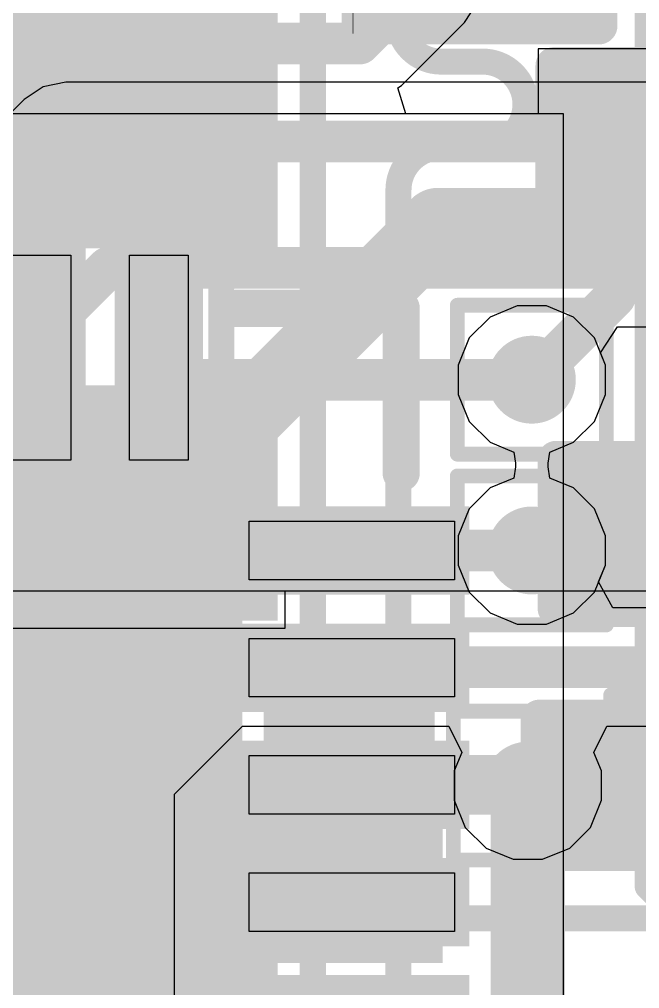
# Model space of a CAD drawing. Header units: inches. Extents: x -6 to 284, y -12 to 154.
# Drawn here: x 24.913 to 27.028, y -2.757 to 0.551 of the extents above; entities that cross this region are included whole.
import ezdxf

# ---------------------------------------------------------------- set-up
doc = ezdxf.new("R2010")
doc.units = ezdxf.units.IN
for name, color, linetype in [('Bottom Layer', 5, 'Continuous'), ('Bottom Overlay', 54, 'Continuous'), ('Bottom Paste', 16, 'Continuous'), ('Bottom Solder', 6, 'Continuous'), ('Drill Drawing', 1, 'Continuous'), ('GND-1', 16, 'Continuous'), ('GND-2', 90, 'Continuous'), ('GND-3', 216, 'Continuous'), ('GND-4', 54, 'Continuous'), ('PWR-1', 156, 'Continuous'), ('PWR-2', 130, 'Continuous'), ('Signal L1', 76, 'Continuous'), ('Signal L2', 6, 'Continuous'), ('Top Layer', 1, 'Continuous'), ('Top Overlay', 2, 'Continuous'), ('Top Paste', 8, 'Continuous'), ('Top Solder', 216, 'Continuous'), ('Via Holes', 16, 'Continuous')]:
    doc.layers.add(name, color=color, linetype=linetype)

# ---------------------------------------------------------------- blocks, each defined once
blk = doc.blocks.new('QFN_64__7_5_7_5__15')
at = {"layer": 'Top Layer'}
for points in [[(-3.1, 3.1), (3.1, 3.1), (3.1, -3.1), (-3.1, -3.1)], [(-4.0076, -1.7001), (-3.3076, -1.7001), (-3.3076, -1.9001), (-4.0076, -1.9001)], [(-4.0076, -2.0999), (-3.3076, -2.0999), (-3.3076, -2.2999), (-4.0076, -2.2999)], [(-4.0076, -2.4999), (-3.3076, -2.4999), (-3.3076, -2.6999), (-4.0076, -2.6999)], [(-4.0076, -2.9), (-3.3076, -2.9), (-3.3076, -3.1), (-4.0076, -3.1)], [(-3.1, -3.3076), (-2.9, -3.3076), (-2.9, -4.0076), (-3.1, -4.0076)], [(-2.6999, -3.3076), (-2.4999, -3.3076), (-2.4999, -4.0076), (-2.6999, -4.0076)]]:
    blk.add_hatch(color=1, dxfattribs=at).paths.add_polyline_path(points)
at = {"layer": 'Top Solder'}
for points in [[(-3.1508, 3.1508), (3.1508, 3.1508), (3.1508, -3.1508), (-3.1508, -3.1508)], [(-4.0584, -1.2492), (-3.2568, -1.2492), (-3.2568, -1.5508), (-4.0584, -1.5508)], [(-4.0584, -1.6493), (-3.2568, -1.6493), (-3.2568, -1.9509), (-4.0584, -1.9509)], [(-4.0584, -2.0491), (-3.2568, -2.0491), (-3.2568, -2.3507), (-4.0584, -2.3507)], [(-4.0584, -2.4491), (-3.2568, -2.4491), (-3.2568, -2.7507), (-4.0584, -2.7507)], [(-4.0584, -2.8492), (-3.2568, -2.8492), (-3.2568, -3.1508), (-4.0584, -3.1508)], [(-3.1508, -3.2568), (-2.8492, -3.2568), (-2.8492, -4.0584), (-3.1508, -4.0584)], [(-2.7507, -3.2568), (-2.4491, -3.2568), (-2.4491, -4.0584), (-2.7507, -4.0584)]]:
    blk.add_hatch(color=216, dxfattribs=at).paths.add_polyline_path(points)
at = {"layer": 'Top Overlay'}
for points in [[(-3.8262, -3.2644, 0.127, 0.127, 0), (-3.8262, -3.8262, 0.127, 0.127, 0)], [(-3.2644, -3.8262, 0.127, 0.127, 0), (-3.8262, -3.8262, 0.127, 0.127, 0)]]:
    blk.add_lwpolyline(points, format="xyseb", dxfattribs=at)
for points in [[(-3.858, -3.2644, 0.0635, 0.0635, 1), (-3.7945, -3.2644, 0.0635, 0.0635, 1)], [(-3.858, -3.8262, 0.0635, 0.0635, 1), (-3.7945, -3.8262, 0.0635, 0.0635, 1)], [(-3.858, -3.8262, 0.0635, 0.0635, 1), (-3.7945, -3.8262, 0.0635, 0.0635, 1)], [(-3.2961, -3.8262, 0.0635, 0.0635, 1), (-3.2326, -3.8262, 0.0635, 0.0635, 1)]]:
    blk.add_lwpolyline(points, format="xyseb", close=True, dxfattribs=at)
at = {"layer": 'Top Paste'}
for p, q in [((-4.0076, -1.7001), (-4.0076, -1.7001)), ((-4.0076, -1.7001), (-3.3076, -1.7001)), ((-4.0076, -1.9001), (-4.0076, -1.7001)), ((-3.3076, -1.7001), (-3.3076, -1.9001)), ((-3.3076, -1.9001), (-4.0076, -1.9001)), ((-4.0076, -2.0999), (-4.0076, -2.0999)), ((-4.0076, -2.0999), (-3.3076, -2.0999)), ((-4.0076, -2.2999), (-4.0076, -2.0999)), ((-3.3076, -2.0999), (-3.3076, -2.2999)), ((-3.3076, -2.2999), (-4.0076, -2.2999)), ((-4.0076, -2.4999), (-4.0076, -2.4999)), ((-4.0076, -2.4999), (-3.3076, -2.4999)), ((-4.0076, -2.6999), (-4.0076, -2.4999)), ((-3.3076, -2.4999), (-3.3076, -2.6999)), ((-3.3076, -2.6999), (-4.0076, -2.6999)), ((-4.0076, -2.9), (-4.0076, -2.9)), ((-4.0076, -2.9), (-3.3076, -2.9)), ((-4.0076, -3.1), (-4.0076, -2.9)), ((-3.3076, -2.9), (-3.3076, -3.1)), ((-3.3076, -3.1), (-4.0076, -3.1)), ((-3.1, -3.3076), (-3.1, -3.3076)), ((-3.1, -3.3076), (-2.9, -3.3076)), ((-3.1, -4.0076), (-3.1, -3.3076)), ((-2.9, -3.3076), (-2.9, -4.0076)), ((-2.6999, -3.3076), (-2.6999, -3.3076)), ((-2.6999, -3.3076), (-2.4999, -3.3076)), ((-2.6999, -4.0076), (-2.6999, -3.3076)), ((-2.9, -4.0076), (-3.1, -4.0076)), ((-2.4999, -4.0076), (-2.6999, -4.0076))]:
    blk.add_line(p, q, dxfattribs=at)
blk = doc.blocks.new('R___0201_39')
at = {"layer": 'Top Layer'}
for points in [[(-0.41, 0.185), (-0.14, 0.185), (-0.14, -0.185), (-0.41, -0.185)], [(0.14, 0.185), (0.41, 0.185), (0.41, -0.185), (0.14, -0.185)]]:
    blk.add_hatch(color=1, dxfattribs=at).paths.add_polyline_path(points)
at = {"layer": 'Top Paste'}
for points in [[(-0.41, 0.185), (-0.14, 0.185), (-0.14, -0.185), (-0.41, -0.185)], [(0.14, 0.185), (0.41, 0.185), (0.41, -0.185), (0.14, -0.185)]]:
    blk.add_hatch(color=8, dxfattribs=at).paths.add_polyline_path(points)
at = {"layer": 'Top Solder'}
for points in [[(-0.465, 0.24), (-0.085, 0.24), (-0.085, -0.24), (-0.465, -0.24)], [(0.085, 0.24), (0.465, 0.24), (0.465, -0.24), (0.085, -0.24)]]:
    blk.add_hatch(color=216, dxfattribs=at).paths.add_polyline_path(points)
at = {"layer": 'Top Overlay'}
for points in [[(-0.4826, 0.254, 0.127, 0.127, 0), (0.4826, 0.254, 0.127, 0.127, 0)], [(-0.4826, -0.254, 0.127, 0.127, 0), (-0.4826, 0.254, 0.127, 0.127, 0)], [(0.4826, -0.254, 0.127, 0.127, 0), (0.4826, 0.254, 0.127, 0.127, 0)], [(-0.4826, -0.254, 0.127, 0.127, 0), (0.4826, -0.254, 0.127, 0.127, 0)]]:
    blk.add_lwpolyline(points, format="xyseb", dxfattribs=at)
for points in [[(-0.5143, 0.254, 0.0635, 0.0635, 1), (-0.4508, 0.254, 0.0635, 0.0635, 1)], [(-0.5143, 0.254, 0.0635, 0.0635, 1), (-0.4508, 0.254, 0.0635, 0.0635, 1)], [(0.4508, 0.254, 0.0635, 0.0635, 1), (0.5143, 0.254, 0.0635, 0.0635, 1)], [(0.4508, 0.254, 0.0635, 0.0635, 1), (0.5143, 0.254, 0.0635, 0.0635, 1)], [(-0.5143, -0.254, 0.0635, 0.0635, 1), (-0.4508, -0.254, 0.0635, 0.0635, 1)], [(-0.5143, -0.254, 0.0635, 0.0635, 1), (-0.4508, -0.254, 0.0635, 0.0635, 1)], [(0.4508, -0.254, 0.0635, 0.0635, 1), (0.5143, -0.254, 0.0635, 0.0635, 1)], [(0.4508, -0.254, 0.0635, 0.0635, 1), (0.5143, -0.254, 0.0635, 0.0635, 1)]]:
    blk.add_lwpolyline(points, format="xyseb", close=True, dxfattribs=at)
blk = doc.blocks.new('R___0201_40')
at = {"layer": 'Top Layer'}
for points in [[(-0.41, 0.185), (-0.14, 0.185), (-0.14, -0.185), (-0.41, -0.185)], [(0.14, 0.185), (0.41, 0.185), (0.41, -0.185), (0.14, -0.185)]]:
    blk.add_hatch(color=1, dxfattribs=at).paths.add_polyline_path(points)
at = {"layer": 'Top Paste'}
for points in [[(-0.41, 0.185), (-0.14, 0.185), (-0.14, -0.185), (-0.41, -0.185)], [(0.14, 0.185), (0.41, 0.185), (0.41, -0.185), (0.14, -0.185)]]:
    blk.add_hatch(color=8, dxfattribs=at).paths.add_polyline_path(points)
at = {"layer": 'Top Solder'}
for points in [[(-0.465, 0.24), (-0.085, 0.24), (-0.085, -0.24), (-0.465, -0.24)], [(0.085, 0.24), (0.465, 0.24), (0.465, -0.24), (0.085, -0.24)]]:
    blk.add_hatch(color=216, dxfattribs=at).paths.add_polyline_path(points)
at = {"layer": 'Top Overlay'}
for points in [[(-0.4826, 0.254, 0.127, 0.127, 0), (0.4826, 0.254, 0.127, 0.127, 0)], [(-0.4826, -0.254, 0.127, 0.127, 0), (-0.4826, 0.254, 0.127, 0.127, 0)], [(0.4826, -0.254, 0.127, 0.127, 0), (0.4826, 0.254, 0.127, 0.127, 0)], [(-0.4826, -0.254, 0.127, 0.127, 0), (0.4826, -0.254, 0.127, 0.127, 0)]]:
    blk.add_lwpolyline(points, format="xyseb", dxfattribs=at)
for points in [[(-0.5143, 0.254, 0.0635, 0.0635, 1), (-0.4508, 0.254, 0.0635, 0.0635, 1)], [(-0.5143, 0.254, 0.0635, 0.0635, 1), (-0.4508, 0.254, 0.0635, 0.0635, 1)], [(0.4508, 0.254, 0.0635, 0.0635, 1), (0.5143, 0.254, 0.0635, 0.0635, 1)], [(0.4508, 0.254, 0.0635, 0.0635, 1), (0.5143, 0.254, 0.0635, 0.0635, 1)], [(-0.5143, -0.254, 0.0635, 0.0635, 1), (-0.4508, -0.254, 0.0635, 0.0635, 1)], [(-0.5143, -0.254, 0.0635, 0.0635, 1), (-0.4508, -0.254, 0.0635, 0.0635, 1)], [(0.4508, -0.254, 0.0635, 0.0635, 1), (0.5143, -0.254, 0.0635, 0.0635, 1)], [(0.4508, -0.254, 0.0635, 0.0635, 1), (0.5143, -0.254, 0.0635, 0.0635, 1)]]:
    blk.add_lwpolyline(points, format="xyseb", close=True, dxfattribs=at)
blk = doc.blocks.new('CAP_0201_55')
at = {"layer": 'Top Layer'}
for points in [[(-0.45, 0.15), (-0.15, 0.15), (-0.15, -0.15), (-0.45, -0.15)], [(0.15, 0.15), (0.45, 0.15), (0.45, -0.15), (0.15, -0.15)]]:
    blk.add_hatch(color=1, dxfattribs=at).paths.add_polyline_path(points)
at = {"layer": 'Top Paste'}
for points in [[(-0.45, 0.15), (-0.15, 0.15), (-0.15, -0.15), (-0.45, -0.15)], [(0.15, 0.15), (0.45, 0.15), (0.45, -0.15), (0.15, -0.15)]]:
    blk.add_hatch(color=8, dxfattribs=at).paths.add_polyline_path(points)
at = {"layer": 'Top Solder'}
for points in [[(-0.505, 0.205), (-0.095, 0.205), (-0.095, -0.205), (-0.505, -0.205)], [(0.095, 0.205), (0.505, 0.205), (0.505, -0.205), (0.095, -0.205)]]:
    blk.add_hatch(color=216, dxfattribs=at).paths.add_polyline_path(points)
at = {"layer": 'Top Overlay'}
for points in [[(-0.5334, 0.2286, 0.127, 0.127, 0), (-0.5334, -0.2286, 0.127, 0.127, 0)], [(-0.2032, 0.2286, 0.127, 0.127, 0), (-0.5334, 0.2286, 0.127, 0.127, 0)], [(0.5334, 0.2286, 0.127, 0.127, 0), (0.2032, 0.2286, 0.127, 0.127, 0)], [(0.5334, 0.2286, 0.127, 0.127, 0), (0.5334, -0.2286, 0.127, 0.127, 0)], [(-0.2032, -0.2286, 0.127, 0.127, 0), (-0.5334, -0.2286, 0.127, 0.127, 0)], [(0.5334, -0.2286, 0.127, 0.127, 0), (0.2032, -0.2286, 0.127, 0.127, 0)]]:
    blk.add_lwpolyline(points, format="xyseb", dxfattribs=at)
for points in [[(-0.5651, 0.2286, 0.0635, 0.0635, 1), (-0.5016, 0.2286, 0.0635, 0.0635, 1)], [(-0.5651, 0.2286, 0.0635, 0.0635, 1), (-0.5016, 0.2286, 0.0635, 0.0635, 1)], [(-0.2349, 0.2286, 0.0635, 0.0635, 1), (-0.1714, 0.2286, 0.0635, 0.0635, 1)], [(0.1714, 0.2286, 0.0635, 0.0635, 1), (0.2349, 0.2286, 0.0635, 0.0635, 1)], [(0.5016, 0.2286, 0.0635, 0.0635, 1), (0.5651, 0.2286, 0.0635, 0.0635, 1)], [(0.5016, 0.2286, 0.0635, 0.0635, 1), (0.5651, 0.2286, 0.0635, 0.0635, 1)], [(-0.5651, -0.2286, 0.0635, 0.0635, 1), (-0.5016, -0.2286, 0.0635, 0.0635, 1)], [(-0.5651, -0.2286, 0.0635, 0.0635, 1), (-0.5016, -0.2286, 0.0635, 0.0635, 1)], [(-0.235, -0.2286, 0.0635, 0.0635, 1), (-0.1715, -0.2286, 0.0635, 0.0635, 1)], [(0.1714, -0.2286, 0.0635, 0.0635, 1), (0.2349, -0.2286, 0.0635, 0.0635, 1)], [(0.5016, -0.2286, 0.0635, 0.0635, 1), (0.5651, -0.2286, 0.0635, 0.0635, 1)], [(0.5016, -0.2286, 0.0635, 0.0635, 1), (0.5651, -0.2286, 0.0635, 0.0635, 1)]]:
    blk.add_lwpolyline(points, format="xyseb", close=True, dxfattribs=at)
blk = doc.blocks.new('ESOP_8_B_129')
at = {"layer": 'Bottom Layer'}
for points in [[(2.3085, 2.205), (3.5085, 2.205), (3.5085, 1.605), (2.3085, 1.605)], [(2.3085, 0.935), (3.5085, 0.935), (3.5085, 0.335), (2.3085, 0.335)], [(2.3085, -0.335), (3.5085, -0.335), (3.5085, -0.935), (2.3085, -0.935)]]:
    blk.add_hatch(color=5, dxfattribs=at).paths.add_polyline_path(points)
at = {"layer": 'Bottom Paste'}
for points in [[(2.3085, 2.205), (3.5085, 2.205), (3.5085, 1.605), (2.3085, 1.605)], [(2.3085, 0.935), (3.5085, 0.935), (3.5085, 0.335), (2.3085, 0.335)], [(2.3085, -0.335), (3.5085, -0.335), (3.5085, -0.935), (2.3085, -0.935)]]:
    blk.add_hatch(color=16, dxfattribs=at).paths.add_polyline_path(points)
at = {"layer": 'Bottom Solder'}
for points in [[(2.2069, 2.3066), (3.6101, 2.3066), (3.6101, 1.5034), (2.2069, 1.5034)], [(2.2069, 1.0366), (3.6101, 1.0366), (3.6101, 0.2334), (2.2069, 0.2334)], [(2.2069, -0.2334), (3.6101, -0.2334), (3.6101, -1.0366), (2.2069, -1.0366)]]:
    blk.add_hatch(color=6, dxfattribs=at).paths.add_polyline_path(points)
blk = doc.blocks.new('R___0402_B_210')
at = {"layer": 'Bottom Layer'}
for points in [[(-0.2413, 0.3175), (-0.2413, -0.3175), (-0.6985, -0.3175), (-0.6985, 0.3175)], [(0.6985, 0.3175), (0.6985, -0.3175), (0.2413, -0.3175), (0.2413, 0.3175)]]:
    blk.add_hatch(color=5, dxfattribs=at).paths.add_polyline_path(points)
at = {"layer": 'Bottom Paste'}
for points in [[(-0.2413, 0.3175), (-0.2413, -0.3175), (-0.6985, -0.3175), (-0.6985, 0.3175)], [(0.6985, 0.3175), (0.6985, -0.3175), (0.2413, -0.3175), (0.2413, 0.3175)]]:
    blk.add_hatch(color=16, dxfattribs=at).paths.add_polyline_path(points)
at = {"layer": 'Bottom Solder'}
for points in [[(-0.1863, 0.3725), (-0.1863, -0.3725), (-0.7535, -0.3725), (-0.7535, 0.3725)], [(0.7535, 0.3725), (0.7535, -0.3725), (0.1863, -0.3725), (0.1863, 0.3725)]]:
    blk.add_hatch(color=6, dxfattribs=at).paths.add_polyline_path(points)
at = {"layer": 'Bottom Overlay'}
for points in [[(-0.7874, 0.4064, 0.127, 0.127, 0), (-0.7874, -0.4064, 0.127, 0.127, 0)], [(-0.7874, 0.4064, 0.127, 0.127, 0), (0.7874, 0.4064, 0.127, 0.127, 0)], [(0.7874, 0.4064, 0.127, 0.127, 0), (0.7874, -0.4064, 0.127, 0.127, 0)], [(-0.8128, 0.4318, 0.00323, 0.00323, 0), (0.8128, 0.4318, 0.00323, 0.00323, 0)], [(-0.7874, -0.4064, 0.127, 0.127, 0), (0.7874, -0.4064, 0.127, 0.127, 0)]]:
    blk.add_lwpolyline(points, format="xyseb", dxfattribs=at)
for points in [[(-0.8191, 0.4064, 0.0635, 0.0635, 1), (-0.7556, 0.4064, 0.0635, 0.0635, 1)], [(-0.8191, 0.4064, 0.0635, 0.0635, 1), (-0.7556, 0.4064, 0.0635, 0.0635, 1)], [(0.7556, 0.4064, 0.0635, 0.0635, 1), (0.8191, 0.4064, 0.0635, 0.0635, 1)], [(0.7556, 0.4064, 0.0635, 0.0635, 1), (0.8191, 0.4064, 0.0635, 0.0635, 1)], [(-0.8136, 0.4318, 0.00161, 0.00161, 1), (-0.812, 0.4318, 0.00161, 0.00161, 1)], [(0.812, 0.4318, 0.00161, 0.00161, 1), (0.8136, 0.4318, 0.00161, 0.00161, 1)], [(-0.8191, -0.4064, 0.0635, 0.0635, 1), (-0.7556, -0.4064, 0.0635, 0.0635, 1)], [(-0.8191, -0.4064, 0.0635, 0.0635, 1), (-0.7556, -0.4064, 0.0635, 0.0635, 1)], [(0.7556, -0.4064, 0.0635, 0.0635, 1), (0.8191, -0.4064, 0.0635, 0.0635, 1)], [(0.7556, -0.4064, 0.0635, 0.0635, 1), (0.8191, -0.4064, 0.0635, 0.0635, 1)]]:
    blk.add_lwpolyline(points, format="xyseb", close=True, dxfattribs=at)

msp = doc.modelspace()

# ---------------------------------------------------------------- hatches: boundary and pattern name
at = {"layer": 'Bottom Layer'}
h = msp.add_hatch(color=5, dxfattribs=at)
edge = h.paths.add_edge_path()
edge.add_arc((26.6601, -0.6787), 0.15, 0, 360)
h = msp.add_hatch(color=5, dxfattribs=at)
edge = h.paths.add_edge_path()
edge.add_arc((26.6601, -1.2615), 0.15, 0, 360)
msp.add_hatch(color=5, dxfattribs=at).paths.add_polyline_path([(22.0529, -2.6692), (26.3566, -2.6692), (26.3566, -2.0692), (22.0529, -2.0692)])
at = {"layer": 'Bottom Solder'}
h = msp.add_hatch(color=6, dxfattribs=at)
edge = h.paths.add_edge_path()
edge.add_arc((27.1833, -2.0087), 0.2516, 0, 360)
at = {"layer": 'GND-1'}
h = msp.add_hatch(color=16, dxfattribs=at)
edge = h.paths.add_edge_path()
edge.add_arc((26.6601, -0.6787), 0.15, 0, 360)
h = msp.add_hatch(color=16, dxfattribs=at)
edge = h.paths.add_edge_path()
edge.add_arc((26.6601, -1.2615), 0.15, 0, 360)
h = msp.add_hatch(color=16, dxfattribs=at)
edge = h.paths.add_edge_path()
edge.add_arc((26.6466, -2.064), 0.15, 0, 360)
at = {"layer": 'GND-2'}
h = msp.add_hatch(color=90, dxfattribs=at)
edge = h.paths.add_edge_path()
edge.add_arc((26.6601, -0.6787), 0.15, 0, 360)
h = msp.add_hatch(color=90, dxfattribs=at)
edge = h.paths.add_edge_path()
edge.add_arc((26.6601, -1.2615), 0.15, 0, 360)
at = {"layer": 'GND-3'}
h = msp.add_hatch(color=216, dxfattribs=at)
edge = h.paths.add_edge_path()
edge.add_arc((26.6601, -0.6787), 0.15, 0, 360)
h = msp.add_hatch(color=216, dxfattribs=at)
edge = h.paths.add_edge_path()
edge.add_arc((26.6601, -1.2615), 0.15, 0, 360)
at = {"layer": 'GND-4'}
h = msp.add_hatch(color=54, dxfattribs=at)
edge = h.paths.add_edge_path()
edge.add_arc((26.6601, -0.6787), 0.15, 0, 360)
h = msp.add_hatch(color=54, dxfattribs=at)
edge = h.paths.add_edge_path()
edge.add_arc((26.6601, -1.2615), 0.15, 0, 360)
at = {"layer": 'PWR-1'}
h = msp.add_hatch(color=156, dxfattribs=at)
edge = h.paths.add_edge_path()
edge.add_arc((26.6601, -0.6787), 0.15, 0, 360)
h = msp.add_hatch(color=156, dxfattribs=at)
edge = h.paths.add_edge_path()
edge.add_arc((26.6601, -1.2615), 0.15, 0, 360)
at = {"layer": 'PWR-2'}
h = msp.add_hatch(color=130, dxfattribs=at)
edge = h.paths.add_edge_path()
edge.add_arc((26.6601, -0.6787), 0.15, 0, 360)
h = msp.add_hatch(color=130, dxfattribs=at)
edge = h.paths.add_edge_path()
edge.add_arc((26.6601, -1.2615), 0.15, 0, 360)
at = {"layer": 'Signal L1'}
h = msp.add_hatch(color=76, dxfattribs=at)
edge = h.paths.add_edge_path()
edge.add_arc((26.6601, -0.6787), 0.15, 0, 360)
h = msp.add_hatch(color=76, dxfattribs=at)
edge = h.paths.add_edge_path()
edge.add_arc((26.6601, -1.2615), 0.15, 0, 360)
h = msp.add_hatch(color=76, dxfattribs=at)
edge = h.paths.add_edge_path()
edge.add_arc((26.6466, -2.064), 0.15, 0, 360)
at = {"layer": 'Signal L2'}
h = msp.add_hatch(color=6, dxfattribs=at)
edge = h.paths.add_edge_path()
edge.add_arc((26.6601, -0.6787), 0.15, 0, 360)
h = msp.add_hatch(color=6, dxfattribs=at)
edge = h.paths.add_edge_path()
edge.add_arc((26.6601, -1.2615), 0.15, 0, 360)
at = {"layer": 'Top Layer'}
h = msp.add_hatch(color=1, dxfattribs=at)
edge = h.paths.add_edge_path()
edge.add_arc((26.6601, -0.6787), 0.15, 0, 360)
h = msp.add_hatch(color=1, dxfattribs=at)
edge = h.paths.add_edge_path()
edge.add_arc((26.6601, -1.2615), 0.15, 0, 360)
for points in [[(25.7461, -2.0559), (26.3285, -2.0559), (26.3285, -1.6615), (25.7461, -1.6615)], [(27.0686, -1.9129), (26.6466, -1.9129), (26.6466, -2.2129), (27.0686, -2.2129)]]:
    msp.add_hatch(color=1, dxfattribs=at).paths.add_polyline_path(points)
h = msp.add_hatch(color=1, dxfattribs=at)
edge = h.paths.add_edge_path()
edge.add_arc((26.6466, -2.064), 0.15, 0, 360)
at = {"layer": 'Via Holes'}
h = msp.add_hatch(color=7, dxfattribs=at)
edge = h.paths.add_edge_path()
edge.add_arc((26.6601, -0.6787), 0.075, 0, 360)
h = msp.add_hatch(color=7, dxfattribs=at)
edge = h.paths.add_edge_path()
edge.add_arc((26.6601, -1.2615), 0.075, 0, 360)
h = msp.add_hatch(color=7, dxfattribs=at)
edge = h.paths.add_edge_path()
edge.add_arc((26.6466, -2.064), 0.075, 0, 360)

# ---------------------------------------------------------------- linework, layer by layer
at = {"layer": 'Bottom Layer'}
for p, q in [((24.3647, -1.3992), (29.1281, -1.3992)), ((25.8187, -1.5262), (25.8187, -1.3992)), ((25.8187, -1.3992), (26.4448, -1.3992)), ((26.4448, -1.3992), (26.4468, -1.404)), ((26.4468, -1.404), (26.5176, -1.4748)), ((26.8026, -1.4748), (26.8734, -1.404)), ((26.8734, -1.404), (26.8754, -1.3992)), ((26.8754, -1.3992), (28.5517, -1.3992)), ((26.5176, -1.4748), (26.6101, -1.5131)), ((26.7101, -1.5131), (26.8026, -1.4748)), ((26.6101, -1.5131), (26.7101, -1.5131)), ((24.3647, -1.5262), (25.8187, -1.5262))]:
    msp.add_line(p, q, dxfattribs=at)
for points in [[(25.117, 0.6442, 0.254, 0.254, -0.328108), (25.3916, 0.8462, 0.254, 0.254, 0)], [(25.1144, 0.5961, 0.254, 0.254, 0), (25.117, 0.6442, 0.254, 0.254, 0)], [(25.1009, 0.3438, 0.254, 0.254, 0), (25.1144, 0.5961, 0.254, 0.254, 0)], [(25.1144, 0.5961, 0.254, 0.254, -0.00001), (25.1144, 0.5961, 0.254, 0.254, 0)], [(25.0917, 0.1708, 0.254, 0.254, 0), (25.1009, 0.3438, 0.254, 0.254, 0)], [(25.3917, -1.0992, 0.254, 0.254, 0), (26.3398, -0.1511, 0.254, 0.254, 0)], [(26.3398, -0.1511, 0.254, 0.254, 0), (27.6372, -0.1511, 0.254, 0.254, 0)], [(25.0917, -1.0992, 0.254, 0.254, 0), (25.3917, -1.0992, 0.254, 0.254, 0)]]:
    msp.add_lwpolyline(points, format="xyseb", dxfattribs=at)
for points in [[(25.0535, 0.6442, 0.127, 0.127, 1), (25.1805, 0.6442, 0.127, 0.127, 1)], [(25.0535, 0.6442, 0.127, 0.127, 1), (25.1805, 0.6442, 0.127, 0.127, 1)], [(25.0509, 0.5961, 0.127, 0.127, 1), (25.1779, 0.5961, 0.127, 0.127, 1)], [(25.0509, 0.5961, 0.127, 0.127, 1), (25.1779, 0.5961, 0.127, 0.127, 1)], [(25.0509, 0.5961, 0.127, 0.127, 1), (25.1779, 0.5961, 0.127, 0.127, 1)], [(25.0509, 0.5961, 0.127, 0.127, 1), (25.1779, 0.5961, 0.127, 0.127, 1)], [(25.0374, 0.3438, 0.127, 0.127, 1), (25.1644, 0.3438, 0.127, 0.127, 1)], [(25.0374, 0.3438, 0.127, 0.127, 1), (25.1644, 0.3438, 0.127, 0.127, 1)], [(25.0282, 0.1708, 0.127, 0.127, 1), (25.1552, 0.1708, 0.127, 0.127, 1)], [(26.2763, -0.1511, 0.127, 0.127, 1), (26.4033, -0.1511, 0.127, 0.127, 1)], [(26.2763, -0.1511, 0.127, 0.127, 1), (26.4033, -0.1511, 0.127, 0.127, 1)], [(25.0282, -1.0992, 0.127, 0.127, 1), (25.1552, -1.0992, 0.127, 0.127, 1)], [(25.3282, -1.0992, 0.127, 0.127, 1), (25.4552, -1.0992, 0.127, 0.127, 1)], [(25.3282, -1.0992, 0.127, 0.127, 1), (25.4552, -1.0992, 0.127, 0.127, 1)]]:
    msp.add_lwpolyline(points, format="xyseb", close=True, dxfattribs=at)
at = {"layer": 'Drill Drawing'}
for points in [[(26.4061, -0.4247, 0.0508, 0.0508, 0), (26.9141, -0.4247, 0.0508, 0.0508, 0)], [(26.4061, -0.9327, 0.0508, 0.0508, 0), (26.4061, -0.4247, 0.0508, 0.0508, 0)], [(26.9141, -0.9327, 0.0508, 0.0508, 0), (26.9141, -0.4247, 0.0508, 0.0508, 0)], [(26.4061, -0.9327, 0.0508, 0.0508, 0), (26.9141, -0.9327, 0.0508, 0.0508, 0)], [(26.4061, -1.0075, 0.0508, 0.0508, 0), (26.9141, -1.0075, 0.0508, 0.0508, 0)], [(26.4061, -1.5155, 0.0508, 0.0508, 0), (26.4061, -1.0075, 0.0508, 0.0508, 0)], [(26.9141, -1.5155, 0.0508, 0.0508, 0), (26.9141, -1.0075, 0.0508, 0.0508, 0)], [(26.4061, -1.5155, 0.0508, 0.0508, 0), (26.9141, -1.5155, 0.0508, 0.0508, 0)], [(26.9293, -1.7547, 0.0508, 0.0508, 0), (27.4373, -1.7547, 0.0508, 0.0508, 0)], [(26.9293, -2.2627, 0.0508, 0.0508, 0), (26.9293, -1.7547, 0.0508, 0.0508, 0)], [(26.3926, -1.81, 0.0508, 0.0508, 0), (26.9006, -1.81, 0.0508, 0.0508, 0)], [(26.3926, -2.318, 0.0508, 0.0508, 0), (26.3926, -1.81, 0.0508, 0.0508, 0)], [(26.9006, -2.318, 0.0508, 0.0508, 0), (26.9006, -1.81, 0.0508, 0.0508, 0)], [(26.9293, -2.2627, 0.0508, 0.0508, 0), (27.4373, -2.2627, 0.0508, 0.0508, 0)], [(26.3926, -2.318, 0.0508, 0.0508, 0), (26.9006, -2.318, 0.0508, 0.0508, 0)]]:
    msp.add_lwpolyline(points, format="xyseb", dxfattribs=at)
for points in [[(26.3934, -0.4247, 0.0254, 0.0254, 1), (26.4188, -0.4247, 0.0254, 0.0254, 1)], [(26.3934, -0.4247, 0.0254, 0.0254, 1), (26.4188, -0.4247, 0.0254, 0.0254, 1)], [(26.9014, -0.4247, 0.0254, 0.0254, 1), (26.9268, -0.4247, 0.0254, 0.0254, 1)], [(26.9014, -0.4247, 0.0254, 0.0254, 1), (26.9268, -0.4247, 0.0254, 0.0254, 1)], [(26.3934, -0.9327, 0.0254, 0.0254, 1), (26.4188, -0.9327, 0.0254, 0.0254, 1)], [(26.3934, -0.9327, 0.0254, 0.0254, 1), (26.4188, -0.9327, 0.0254, 0.0254, 1)], [(26.9014, -0.9327, 0.0254, 0.0254, 1), (26.9268, -0.9327, 0.0254, 0.0254, 1)], [(26.9014, -0.9327, 0.0254, 0.0254, 1), (26.9268, -0.9327, 0.0254, 0.0254, 1)], [(26.3934, -1.0075, 0.0254, 0.0254, 1), (26.4188, -1.0075, 0.0254, 0.0254, 1)], [(26.3934, -1.0075, 0.0254, 0.0254, 1), (26.4188, -1.0075, 0.0254, 0.0254, 1)], [(26.9014, -1.0075, 0.0254, 0.0254, 1), (26.9268, -1.0075, 0.0254, 0.0254, 1)], [(26.9014, -1.0075, 0.0254, 0.0254, 1), (26.9268, -1.0075, 0.0254, 0.0254, 1)], [(26.3934, -1.5155, 0.0254, 0.0254, 1), (26.4188, -1.5155, 0.0254, 0.0254, 1)], [(26.3934, -1.5155, 0.0254, 0.0254, 1), (26.4188, -1.5155, 0.0254, 0.0254, 1)], [(26.9014, -1.5155, 0.0254, 0.0254, 1), (26.9268, -1.5155, 0.0254, 0.0254, 1)], [(26.9014, -1.5155, 0.0254, 0.0254, 1), (26.9268, -1.5155, 0.0254, 0.0254, 1)], [(26.9166, -1.7547, 0.0254, 0.0254, 1), (26.942, -1.7547, 0.0254, 0.0254, 1)], [(26.9166, -1.7547, 0.0254, 0.0254, 1), (26.942, -1.7547, 0.0254, 0.0254, 1)], [(26.3799, -1.81, 0.0254, 0.0254, 1), (26.4053, -1.81, 0.0254, 0.0254, 1)], [(26.3799, -1.81, 0.0254, 0.0254, 1), (26.4053, -1.81, 0.0254, 0.0254, 1)], [(26.8879, -1.81, 0.0254, 0.0254, 1), (26.9133, -1.81, 0.0254, 0.0254, 1)], [(26.8879, -1.81, 0.0254, 0.0254, 1), (26.9133, -1.81, 0.0254, 0.0254, 1)], [(26.9166, -2.2627, 0.0254, 0.0254, 1), (26.942, -2.2627, 0.0254, 0.0254, 1)], [(26.9166, -2.2627, 0.0254, 0.0254, 1), (26.942, -2.2627, 0.0254, 0.0254, 1)], [(26.3799, -2.318, 0.0254, 0.0254, 1), (26.4053, -2.318, 0.0254, 0.0254, 1)], [(26.3799, -2.318, 0.0254, 0.0254, 1), (26.4053, -2.318, 0.0254, 0.0254, 1)], [(26.8879, -2.318, 0.0254, 0.0254, 1), (26.9133, -2.318, 0.0254, 0.0254, 1)], [(26.8879, -2.318, 0.0254, 0.0254, 1), (26.9133, -2.318, 0.0254, 0.0254, 1)]]:
    msp.add_lwpolyline(points, format="xyseb", close=True, dxfattribs=at)
at = {"layer": 'GND-1'}
for p, q in [((25.0715, 0.3366), (24.9942, 0.3212)), ((27.9442, 0.3366), (25.0715, 0.3366)), ((25.0715, 0.3366), (25.0715, 0.3366)), ((24.9942, 0.3212), (24.9286, 0.2774)), ((24.9286, 0.2774), (24.2862, -0.365)), ((24.9286, 0.2774), (24.9286, 0.2774)), ((26.8947, -0.5876), (26.9521, -0.4987)), ((26.9521, -0.4987), (27.9442, -0.4987)), ((26.9117, -0.6286), (26.8947, -0.5876)), ((26.9117, -0.7287), (26.9117, -0.6286)), ((26.8734, -0.8212), (26.9117, -0.7287)), ((26.8026, -0.892), (26.8734, -0.8212)), ((26.7214, -0.9256), (26.8026, -0.892)), ((26.7162, -0.9641), (26.7214, -0.9256)), ((26.7162, -0.9761), (26.7162, -0.9641)), ((26.7214, -1.0145), (26.7162, -0.9761)), ((26.8026, -1.0482), (26.7214, -1.0145)), ((26.8734, -1.119), (26.8026, -1.0482)), ((26.9117, -1.2114), (26.8734, -1.119)), ((26.9117, -1.3115), (26.9117, -1.2114)), ((26.888, -1.3688), (26.9117, -1.3115)), ((26.9359, -1.4577), (26.888, -1.3688)), ((27.9442, -1.4577), (26.9359, -1.4577)), ((25.4421, -2.0935), (25.6739, -1.8617)), ((25.6739, -1.8617), (26.3769, -1.8617)), ((26.3769, -1.8617), (26.4213, -1.9506)), ((26.872, -1.9506), (26.9163, -1.8617)), ((26.9163, -1.8617), (27.9442, -1.8617)), ((26.4213, -1.9506), (26.395, -2.0139)), ((26.8982, -2.0139), (26.872, -1.9506)), ((26.395, -2.0139), (26.395, -2.114)), ((26.8982, -2.114), (26.8982, -2.0139)), ((25.4421, -7.9095), (25.4421, -2.0935)), ((26.395, -2.114), (26.4333, -2.2065)), ((26.8599, -2.2065), (26.8982, -2.114)), ((26.4333, -2.2065), (26.5041, -2.2773)), ((26.7892, -2.2773), (26.8599, -2.2065)), ((26.5041, -2.2773), (26.5966, -2.3156)), ((26.6967, -2.3156), (26.7892, -2.2773)), ((26.5966, -2.3156), (26.6967, -2.3156))]:
    msp.add_line(p, q, dxfattribs=at)
for points in [[(24.4291, -0.5078, 0.1422, 0.1422, 0), (25.0715, 0.1346, 0.1422, 0.1422, 0)], [(25.0715, 0.1346, 0.1422, 0.1422, 0), (28.109, 0.1346, 0.1422, 0.1422, 0)], [(24.837, -0.6744, 0.1422, 0.1422, 0), (25.2148, -0.2967, 0.1422, 0.1422, 0)], [(25.2148, -0.2967, 0.1422, 0.1422, 0), (28.098, -0.2967, 0.1422, 0.1422, 0)], [(25.2401, -2.0098, 0.1422, 0.1422, 0), (25.5903, -1.6597, 0.1422, 0.1422, 0)], [(25.5903, -1.6597, 0.1422, 0.1422, 0), (28.098, -1.6597, 0.1422, 0.1422, 0)], [(25.2401, -7.9095, 0.1422, 0.1422, 0), (25.2401, -2.0098, 0.1422, 0.1422, 0)]]:
    msp.add_lwpolyline(points, format="xyseb", dxfattribs=at)
for points in [[(25.0359, 0.1346, 0.0711, 0.0711, 1), (25.107, 0.1346, 0.0711, 0.0711, 1)], [(25.0359, 0.1346, 0.0711, 0.0711, 1), (25.107, 0.1346, 0.0711, 0.0711, 1)], [(25.1792, -0.2967, 0.0711, 0.0711, 1), (25.2503, -0.2967, 0.0711, 0.0711, 1)], [(25.1792, -0.2967, 0.0711, 0.0711, 1), (25.2503, -0.2967, 0.0711, 0.0711, 1)], [(25.5547, -1.6597, 0.0711, 0.0711, 1), (25.6258, -1.6597, 0.0711, 0.0711, 1)], [(25.5547, -1.6597, 0.0711, 0.0711, 1), (25.6258, -1.6597, 0.0711, 0.0711, 1)], [(25.2046, -2.0098, 0.0711, 0.0711, 1), (25.2757, -2.0098, 0.0711, 0.0711, 1)], [(25.2046, -2.0098, 0.0711, 0.0711, 1), (25.2757, -2.0098, 0.0711, 0.0711, 1)]]:
    msp.add_lwpolyline(points, format="xyseb", close=True, dxfattribs=at)
at = {"layer": 'GND-2'}
for p, q in [((26.6101, -0.4271), (26.5176, -0.4654)), ((26.7101, -0.4271), (26.6101, -0.4271)), ((26.8026, -0.4654), (26.7101, -0.4271)), ((26.5176, -0.4654), (26.4468, -0.5362)), ((26.8734, -0.5362), (26.8026, -0.4654)), ((26.4468, -0.5362), (26.4085, -0.6286)), ((26.9117, -0.6286), (26.8734, -0.5362)), ((26.4085, -0.6286), (26.4085, -0.7287)), ((26.9117, -0.7287), (26.9117, -0.6286)), ((26.4085, -0.7287), (26.4468, -0.8212)), ((26.8734, -0.8212), (26.9117, -0.7287)), ((26.4468, -0.8212), (26.5176, -0.892)), ((26.8026, -0.892), (26.8734, -0.8212)), ((26.5176, -0.892), (26.5988, -0.9256)), ((26.7214, -0.9256), (26.8026, -0.892)), ((26.5988, -0.9256), (26.604, -0.9641)), ((26.7162, -0.9641), (26.7214, -0.9256)), ((26.604, -0.9761), (26.5988, -1.0145)), ((26.604, -0.9641), (26.604, -0.9761)), ((26.7162, -0.9761), (26.7162, -0.9641)), ((26.7214, -1.0145), (26.7162, -0.9761)), ((26.5988, -1.0145), (26.5176, -1.0482)), ((26.8026, -1.0482), (26.7214, -1.0145)), ((26.5176, -1.0482), (26.4468, -1.119)), ((26.8734, -1.119), (26.8026, -1.0482)), ((26.4468, -1.119), (26.4085, -1.2114)), ((26.9117, -1.2114), (26.8734, -1.119)), ((26.4085, -1.2114), (26.4085, -1.3115)), ((26.9117, -1.3115), (26.9117, -1.2114)), ((26.4085, -1.3115), (26.4468, -1.404)), ((26.8734, -1.404), (26.9117, -1.3115)), ((26.4468, -1.404), (26.5176, -1.4748)), ((26.8026, -1.4748), (26.8734, -1.404)), ((26.5176, -1.4748), (26.6101, -1.5131)), ((26.7101, -1.5131), (26.8026, -1.4748)), ((26.6101, -1.5131), (26.7101, -1.5131))]:
    msp.add_line(p, q, dxfattribs=at)
at = {"layer": 'GND-3'}
for p, q in [((26.6101, -0.4271), (26.5176, -0.4654)), ((26.7101, -0.4271), (26.6101, -0.4271)), ((26.8026, -0.4654), (26.7101, -0.4271)), ((26.5176, -0.4654), (26.4468, -0.5362)), ((26.8734, -0.5362), (26.8026, -0.4654)), ((26.4468, -0.5362), (26.4085, -0.6286)), ((26.9117, -0.6286), (26.8734, -0.5362)), ((26.4085, -0.6286), (26.4085, -0.7287)), ((26.9117, -0.7287), (26.9117, -0.6286)), ((26.4085, -0.7287), (26.4468, -0.8212)), ((26.8734, -0.8212), (26.9117, -0.7287)), ((26.4468, -0.8212), (26.5176, -0.892)), ((26.8026, -0.892), (26.8734, -0.8212)), ((26.5176, -0.892), (26.5988, -0.9256)), ((26.7214, -0.9256), (26.8026, -0.892)), ((26.5988, -0.9256), (26.604, -0.9641)), ((26.7162, -0.9641), (26.7214, -0.9256)), ((26.604, -0.9761), (26.5988, -1.0145)), ((26.604, -0.9641), (26.604, -0.9761)), ((26.7162, -0.9761), (26.7162, -0.9641)), ((26.7214, -1.0145), (26.7162, -0.9761)), ((26.5988, -1.0145), (26.5176, -1.0482)), ((26.8026, -1.0482), (26.7214, -1.0145)), ((26.5176, -1.0482), (26.4468, -1.119)), ((26.8734, -1.119), (26.8026, -1.0482)), ((26.4468, -1.119), (26.4085, -1.2114)), ((26.9117, -1.2114), (26.8734, -1.119)), ((26.4085, -1.2114), (26.4085, -1.3115)), ((26.9117, -1.3115), (26.9117, -1.2114)), ((26.4085, -1.3115), (26.4468, -1.404)), ((26.8734, -1.404), (26.9117, -1.3115)), ((26.4468, -1.404), (26.5176, -1.4748)), ((26.8026, -1.4748), (26.8734, -1.404)), ((26.5176, -1.4748), (26.6101, -1.5131)), ((26.7101, -1.5131), (26.8026, -1.4748)), ((26.6101, -1.5131), (26.7101, -1.5131))]:
    msp.add_line(p, q, dxfattribs=at)
at = {"layer": 'GND-4'}
for p, q in [((26.6101, -0.4271), (26.5176, -0.4654)), ((26.7101, -0.4271), (26.6101, -0.4271)), ((26.8026, -0.4654), (26.7101, -0.4271)), ((26.5176, -0.4654), (26.4468, -0.5362)), ((26.8734, -0.5362), (26.8026, -0.4654)), ((26.4468, -0.5362), (26.4085, -0.6286)), ((26.9117, -0.6286), (26.8734, -0.5362)), ((26.4085, -0.6286), (26.4085, -0.7287)), ((26.9117, -0.7287), (26.9117, -0.6286)), ((26.4085, -0.7287), (26.4468, -0.8212)), ((26.8734, -0.8212), (26.9117, -0.7287)), ((26.4468, -0.8212), (26.5176, -0.892)), ((26.8026, -0.892), (26.8734, -0.8212)), ((26.5176, -0.892), (26.5988, -0.9256)), ((26.7214, -0.9256), (26.8026, -0.892)), ((26.5988, -0.9256), (26.604, -0.9641)), ((26.7162, -0.9641), (26.7214, -0.9256)), ((26.604, -0.9761), (26.5988, -1.0145)), ((26.604, -0.9641), (26.604, -0.9761)), ((26.7162, -0.9761), (26.7162, -0.9641)), ((26.7214, -1.0145), (26.7162, -0.9761)), ((26.5988, -1.0145), (26.5176, -1.0482)), ((26.8026, -1.0482), (26.7214, -1.0145)), ((26.5176, -1.0482), (26.4468, -1.119)), ((26.8734, -1.119), (26.8026, -1.0482)), ((26.4468, -1.119), (26.4085, -1.2114)), ((26.9117, -1.2114), (26.8734, -1.119)), ((26.4085, -1.2114), (26.4085, -1.3115)), ((26.9117, -1.3115), (26.9117, -1.2114)), ((26.4085, -1.3115), (26.4468, -1.404)), ((26.8734, -1.404), (26.9117, -1.3115)), ((26.4468, -1.404), (26.5176, -1.4748)), ((26.8026, -1.4748), (26.8734, -1.404)), ((26.5176, -1.4748), (26.6101, -1.5131)), ((26.7101, -1.5131), (26.8026, -1.4748)), ((26.6101, -1.5131), (26.7101, -1.5131))]:
    msp.add_line(p, q, dxfattribs=at)
at = {"layer": 'PWR-1'}
for p, q in [((26.6101, -0.4271), (26.5176, -0.4654)), ((26.7101, -0.4271), (26.6101, -0.4271)), ((26.8026, -0.4654), (26.7101, -0.4271)), ((26.5176, -0.4654), (26.4468, -0.5362)), ((26.8734, -0.5362), (26.8026, -0.4654)), ((26.4468, -0.5362), (26.4085, -0.6286)), ((26.9117, -0.6286), (26.8734, -0.5362)), ((26.4085, -0.6286), (26.4085, -0.7287)), ((26.9117, -0.7287), (26.9117, -0.6286)), ((26.4085, -0.7287), (26.4468, -0.8212)), ((26.8734, -0.8212), (26.9117, -0.7287)), ((26.4468, -0.8212), (26.5176, -0.892)), ((26.8026, -0.892), (26.8734, -0.8212)), ((26.5176, -0.892), (26.5988, -0.9256)), ((26.7214, -0.9256), (26.8026, -0.892)), ((26.5988, -0.9256), (26.604, -0.9641)), ((26.7162, -0.9641), (26.7214, -0.9256)), ((26.604, -0.9761), (26.5988, -1.0145)), ((26.604, -0.9641), (26.604, -0.9761)), ((26.7162, -0.9761), (26.7162, -0.9641)), ((26.7214, -1.0145), (26.7162, -0.9761)), ((26.5988, -1.0145), (26.5176, -1.0482)), ((26.8026, -1.0482), (26.7214, -1.0145)), ((26.5176, -1.0482), (26.4468, -1.119)), ((26.8734, -1.119), (26.8026, -1.0482)), ((26.4468, -1.119), (26.4085, -1.2114)), ((26.9117, -1.2114), (26.8734, -1.119)), ((26.4085, -1.2114), (26.4085, -1.3115)), ((26.9117, -1.3115), (26.9117, -1.2114)), ((26.4085, -1.3115), (26.4468, -1.404)), ((26.8734, -1.404), (26.9117, -1.3115)), ((26.4468, -1.404), (26.5176, -1.4748)), ((26.8026, -1.4748), (26.8734, -1.404)), ((26.5176, -1.4748), (26.6101, -1.5131)), ((26.7101, -1.5131), (26.8026, -1.4748)), ((26.6101, -1.5131), (26.7101, -1.5131))]:
    msp.add_line(p, q, dxfattribs=at)
at = {"layer": 'PWR-2'}
for p, q in [((26.6101, -0.4271), (26.5176, -0.4654)), ((26.7101, -0.4271), (26.6101, -0.4271)), ((26.8026, -0.4654), (26.7101, -0.4271)), ((26.5176, -0.4654), (26.4468, -0.5362)), ((26.8734, -0.5362), (26.8026, -0.4654)), ((26.4468, -0.5362), (26.4085, -0.6286)), ((26.9117, -0.6286), (26.8734, -0.5362)), ((26.4085, -0.6286), (26.4085, -0.7287)), ((26.9117, -0.7287), (26.9117, -0.6286)), ((26.4085, -0.7287), (26.4468, -0.8212)), ((26.8734, -0.8212), (26.9117, -0.7287)), ((26.4468, -0.8212), (26.5176, -0.892)), ((26.8026, -0.892), (26.8734, -0.8212)), ((26.5176, -0.892), (26.5988, -0.9256)), ((26.7214, -0.9256), (26.8026, -0.892)), ((26.5988, -0.9256), (26.604, -0.9641)), ((26.7162, -0.9641), (26.7214, -0.9256)), ((26.604, -0.9761), (26.5988, -1.0145)), ((26.604, -0.9641), (26.604, -0.9761)), ((26.7162, -0.9761), (26.7162, -0.9641)), ((26.7214, -1.0145), (26.7162, -0.9761)), ((26.5988, -1.0145), (26.5176, -1.0482)), ((26.8026, -1.0482), (26.7214, -1.0145)), ((26.5176, -1.0482), (26.4468, -1.119)), ((26.8734, -1.119), (26.8026, -1.0482)), ((26.4468, -1.119), (26.4085, -1.2114)), ((26.9117, -1.2114), (26.8734, -1.119)), ((26.4085, -1.2114), (26.4085, -1.3115)), ((26.9117, -1.3115), (26.9117, -1.2114)), ((26.4085, -1.3115), (26.4468, -1.404)), ((26.8734, -1.404), (26.9117, -1.3115)), ((26.4468, -1.404), (26.5176, -1.4748)), ((26.8026, -1.4748), (26.8734, -1.404)), ((26.5176, -1.4748), (26.6101, -1.5131)), ((26.7101, -1.5131), (26.8026, -1.4748)), ((26.6101, -1.5131), (26.7101, -1.5131))]:
    msp.add_line(p, q, dxfattribs=at)
at = {"layer": 'Signal L1'}
for points in [[(25.9132, -3.6108, 0.0889, 0.0889, 0), (25.9132, 1.9312, 0.0889, 0.0889, 0)], [(25.6017, -4.4009, 0.0889, 0.0889, 0), (25.6017, 1.766, 0.0889, 0.0889, 0)], [(25.3096, -4.5218, 0.0889, 0.0889, 0), (25.3096, 1.6451, 0.0889, 0.0889, 0)], [(27.0554, -2.4086, 0.0889, 0.0889, 0), (27.0554, 1.6572, 0.0889, 0.0889, 0)], [(25.003, -4.9371, 0.0889, 0.0889, 0), (25.003, 1.529, 0.0889, 0.0889, 0)], [(26.3513, 0.4068, 0.0889, 0.0889, -1), (26.3513, 0.6989, 0.0889, 0.0889, 0)], [(26.3513, 0.4068, 0.0889, 0.0889, 0), (26.4925, 0.4068, 0.0889, 0.0889, 0)], [(26.4925, 0.4068, 0.0889, 0.0889, -1), (26.4925, 0.1147, 0.0889, 0.0889, 0)], [(26.2053, -0.0314, 0.0889, 0.0889, -0.414214), (26.3513, 0.1147, 0.0889, 0.0889, 0)], [(26.3513, 0.1147, 0.0889, 0.0889, 0), (26.4925, 0.1147, 0.0889, 0.0889, 0)], [(26.2053, -0.9522, 0.0889, 0.0889, 0), (26.2053, -0.0314, 0.0889, 0.0889, 0)], [(26.2053, -3.4898, 0.0889, 0.0889, 0), (26.2053, -0.9522, 0.0889, 0.0889, 0)], [(26.6466, -3.2537, 0.254, 0.254, 0), (26.6466, -2.064, 0.254, 0.254, 0)], [(27.0554, -2.4086, 0.0889, 0.0889, 0), (27.4573, -2.8104, 0.0889, 0.0889, 0)]]:
    msp.add_lwpolyline(points, format="xyseb", dxfattribs=at)
for points in [[(26.3291, 0.4068, 0.0445, 0.0445, 1), (26.3735, 0.4068, 0.0445, 0.0445, 1)], [(26.3291, 0.4068, 0.0445, 0.0445, 1), (26.3735, 0.4068, 0.0445, 0.0445, 1)], [(26.4703, 0.4068, 0.0445, 0.0445, 1), (26.5148, 0.4068, 0.0445, 0.0445, 1)], [(26.4703, 0.4068, 0.0445, 0.0445, 1), (26.5148, 0.4068, 0.0445, 0.0445, 1)], [(26.3291, 0.1147, 0.0445, 0.0445, 1), (26.3735, 0.1147, 0.0445, 0.0445, 1)], [(26.3291, 0.1147, 0.0445, 0.0445, 1), (26.3735, 0.1147, 0.0445, 0.0445, 1)], [(26.4703, 0.1147, 0.0445, 0.0445, 1), (26.5148, 0.1147, 0.0445, 0.0445, 1)], [(26.4703, 0.1147, 0.0445, 0.0445, 1), (26.5148, 0.1147, 0.0445, 0.0445, 1)], [(26.183, -0.0314, 0.0445, 0.0445, 1), (26.2275, -0.0314, 0.0445, 0.0445, 1)], [(26.183, -0.0314, 0.0445, 0.0445, 1), (26.2275, -0.0314, 0.0445, 0.0445, 1)], [(26.183, -0.9522, 0.0445, 0.0445, 1), (26.2275, -0.9522, 0.0445, 0.0445, 1)], [(26.183, -0.9522, 0.0445, 0.0445, 1), (26.2275, -0.9522, 0.0445, 0.0445, 1)], [(26.5831, -2.064, 0.127, 0.127, 1), (26.7101, -2.064, 0.127, 0.127, 1)], [(27.0332, -2.4086, 0.0445, 0.0445, 1), (27.0776, -2.4086, 0.0445, 0.0445, 1)], [(27.0332, -2.4086, 0.0445, 0.0445, 1), (27.0776, -2.4086, 0.0445, 0.0445, 1)]]:
    msp.add_lwpolyline(points, format="xyseb", close=True, dxfattribs=at)
at = {"layer": 'Signal L2'}
for points in [[(25.1623, -1.08, 0.1422, 0.1422, 0), (25.5636, -0.6787, 0.1422, 0.1422, 0)], [(25.5636, -0.6787, 0.1422, 0.1422, 0), (26.6601, -0.6787, 0.1422, 0.1422, 0)], [(25.1623, -8.3849, 0.1422, 0.1422, 0), (25.1623, -1.08, 0.1422, 0.1422, 0)], [(25.6017, -1.4589, 0.1422, 0.1422, 0), (25.7991, -1.2615, 0.1422, 0.1422, 0)], [(25.7991, -1.2615, 0.1422, 0.1422, 0), (26.6601, -1.2615, 0.1422, 0.1422, 0)], [(25.6017, -8.1761, 0.1422, 0.1422, 0), (25.6017, -1.4589, 0.1422, 0.1422, 0)]]:
    msp.add_lwpolyline(points, format="xyseb", dxfattribs=at)
for points in [[(25.528, -0.6787, 0.0711, 0.0711, 1), (25.5992, -0.6787, 0.0711, 0.0711, 1)], [(25.528, -0.6787, 0.0711, 0.0711, 1), (25.5992, -0.6787, 0.0711, 0.0711, 1)], [(26.6245, -0.6787, 0.0711, 0.0711, 1), (26.6957, -0.6787, 0.0711, 0.0711, 1)], [(25.1267, -1.08, 0.0711, 0.0711, 1), (25.1978, -1.08, 0.0711, 0.0711, 1)], [(25.1267, -1.08, 0.0711, 0.0711, 1), (25.1978, -1.08, 0.0711, 0.0711, 1)], [(25.7636, -1.2615, 0.0711, 0.0711, 1), (25.8347, -1.2615, 0.0711, 0.0711, 1)], [(25.7636, -1.2615, 0.0711, 0.0711, 1), (25.8347, -1.2615, 0.0711, 0.0711, 1)], [(26.6245, -1.2615, 0.0711, 0.0711, 1), (26.6957, -1.2615, 0.0711, 0.0711, 1)], [(25.5661, -1.4589, 0.0711, 0.0711, 1), (25.6372, -1.4589, 0.0711, 0.0711, 1)], [(25.5661, -1.4589, 0.0711, 0.0711, 1), (25.6372, -1.4589, 0.0711, 0.0711, 1)]]:
    msp.add_lwpolyline(points, format="xyseb", close=True, dxfattribs=at)
at = {"layer": 'Top Layer'}
for p, q in [((26.4301, 0.5401), (26.4739, 0.6057)), ((26.2155, 0.3255), (26.4301, 0.5401)), ((27.2056, 0.4509), (26.6816, 0.4509)), ((26.6816, 0.4509), (26.6816, 0.2284)), ((26.2033, 0.3173), (26.2155, 0.3255)), ((26.2302, 0.2284), (26.2033, 0.3173)), ((26.7686, 0.2284), (17.4638, 0.2284)), ((26.6816, 0.2284), (26.2302, 0.2284)), ((26.7686, -9.0784), (26.7686, 0.2284))]:
    msp.add_line(p, q, dxfattribs=at)
for points in [[(26.0726, 0.4683, 0.1422, 0.1422, 0), (26.2873, 0.683, 0.1422, 0.1422, 0)], [(24.9883, 0.2476, 0.1422, 0.1422, 0), (25.209, 0.4683, 0.1422, 0.1422, 0)], [(25.209, 0.4683, 0.1422, 0.1422, 0), (26.0726, 0.4683, 0.1422, 0.1422, 0)], [(24.9883, -0.6039, 0.1422, 0.1422, 0), (24.9883, 0.2476, 0.1422, 0.1422, 0)], [(26.9436, -0.3952, 0.1422, 0.1422, 0), (26.9436, 0.1389, 0.1422, 0.1422, 0)], [(26.6601, -0.6787, 0.1422, 0.1422, 0), (26.9436, -0.3952, 0.1422, 0.1422, 0)], [(25.3884, -0.6498, 0.1422, 0.1422, 0), (25.3884, -0.6039, 0.1422, 0.1422, 0)], [(25.3884, -0.6498, 0.1422, 0.1422, 0), (25.4173, -0.6787, 0.1422, 0.1422, 0)], [(25.4173, -0.6787, 0.1422, 0.1422, 0), (26.6601, -0.6787, 0.1422, 0.1422, 0)], [(26.6601, -1.2615, 0.254, 0.254, 0), (26.8774, -1.2615, 0.254, 0.254, 0)], [(26.046, -1.2615, 0.1422, 0.1422, 0), (26.6601, -1.2615, 0.1422, 0.1422, 0)], [(26.8774, -1.2615, 0.1422, 0.1422, 0), (26.9509, -1.2615, 0.1422, 0.1422, 0)], [(26.046, -2.0616, 0.2032, 0.2032, 0), (26.6577, -2.0616, 0.2032, 0.2032, 0)], [(26.6601, -2.0559, 0.2032, 0.2032, 0), (26.9129, -2.0559, 0.2032, 0.2032, 0)], [(26.9129, -2.0559, 0.1422, 0.1422, 0), (26.9186, -2.0502, 0.1422, 0.1422, 0)], [(26.1017, -2.5173, 0.0889, 0.0889, -0.414214), (26.046, -2.4617, 0.0889, 0.0889, 0)], [(26.1017, -2.5173, 0.0889, 0.0889, 0), (28.2717, -2.5173, 0.0889, 0.0889, 0)]]:
    msp.add_lwpolyline(points, format="xyseb", dxfattribs=at)
for points in [[(25.1735, 0.4683, 0.0711, 0.0711, 1), (25.2446, 0.4683, 0.0711, 0.0711, 1)], [(25.1735, 0.4683, 0.0711, 0.0711, 1), (25.2446, 0.4683, 0.0711, 0.0711, 1)], [(26.0371, 0.4683, 0.0711, 0.0711, 1), (26.1082, 0.4683, 0.0711, 0.0711, 1)], [(26.0371, 0.4683, 0.0711, 0.0711, 1), (26.1082, 0.4683, 0.0711, 0.0711, 1)], [(24.9528, 0.2476, 0.0711, 0.0711, 1), (25.0239, 0.2476, 0.0711, 0.0711, 1)], [(24.9528, 0.2476, 0.0711, 0.0711, 1), (25.0239, 0.2476, 0.0711, 0.0711, 1)], [(26.908, 0.1389, 0.0711, 0.0711, 1), (26.9792, 0.1389, 0.0711, 0.0711, 1)], [(26.908, -0.3952, 0.0711, 0.0711, 1), (26.9792, -0.3952, 0.0711, 0.0711, 1)], [(26.908, -0.3952, 0.0711, 0.0711, 1), (26.9792, -0.3952, 0.0711, 0.0711, 1)], [(24.9528, -0.6039, 0.0711, 0.0711, 1), (25.0239, -0.6039, 0.0711, 0.0711, 1)], [(25.3528, -0.6039, 0.0711, 0.0711, 1), (25.424, -0.6039, 0.0711, 0.0711, 1)], [(25.3528, -0.6498, 0.0711, 0.0711, 1), (25.424, -0.6498, 0.0711, 0.0711, 1)], [(25.3528, -0.6498, 0.0711, 0.0711, 1), (25.424, -0.6498, 0.0711, 0.0711, 1)], [(25.3817, -0.6787, 0.0711, 0.0711, 1), (25.4528, -0.6787, 0.0711, 0.0711, 1)], [(25.3817, -0.6787, 0.0711, 0.0711, 1), (25.4528, -0.6787, 0.0711, 0.0711, 1)], [(26.6245, -0.6787, 0.0711, 0.0711, 1), (26.6957, -0.6787, 0.0711, 0.0711, 1)], [(26.6245, -0.6787, 0.0711, 0.0711, 1), (26.6957, -0.6787, 0.0711, 0.0711, 1)], [(26.5966, -1.2615, 0.127, 0.127, 1), (26.7236, -1.2615, 0.127, 0.127, 1)], [(26.8139, -1.2615, 0.127, 0.127, 1), (26.9409, -1.2615, 0.127, 0.127, 1)], [(26.0104, -1.2615, 0.0711, 0.0711, 1), (26.0816, -1.2615, 0.0711, 0.0711, 1)], [(26.6245, -1.2615, 0.0711, 0.0711, 1), (26.6957, -1.2615, 0.0711, 0.0711, 1)], [(26.8419, -1.2615, 0.0711, 0.0711, 1), (26.913, -1.2615, 0.0711, 0.0711, 1)], [(26.9153, -1.2615, 0.0711, 0.0711, 1), (26.9864, -1.2615, 0.0711, 0.0711, 1)], [(25.9952, -2.0616, 0.1016, 0.1016, 1), (26.0968, -2.0616, 0.1016, 0.1016, 1)], [(26.6069, -2.0616, 0.1016, 0.1016, 1), (26.7085, -2.0616, 0.1016, 0.1016, 1)], [(26.6093, -2.0559, 0.1016, 0.1016, 1), (26.7109, -2.0559, 0.1016, 0.1016, 1)], [(26.8621, -2.0559, 0.1016, 0.1016, 1), (26.9637, -2.0559, 0.1016, 0.1016, 1)], [(26.883, -2.0502, 0.0711, 0.0711, 1), (26.9542, -2.0502, 0.0711, 0.0711, 1)], [(26.8773, -2.0559, 0.0711, 0.0711, 1), (26.9484, -2.0559, 0.0711, 0.0711, 1)], [(26.0238, -2.4617, 0.0445, 0.0445, 1), (26.0682, -2.4617, 0.0445, 0.0445, 1)], [(26.0795, -2.5173, 0.0445, 0.0445, 1), (26.1239, -2.5173, 0.0445, 0.0445, 1)], [(26.0795, -2.5173, 0.0445, 0.0445, 1), (26.1239, -2.5173, 0.0445, 0.0445, 1)]]:
    msp.add_lwpolyline(points, format="xyseb", close=True, dxfattribs=at)

# ---------------------------------------------------------------- block references
for name, p, rotation in [('R___0402_B_210', (26.4821, 1.3161), 90), ('QFN_64__7_5_7_5__15', (22.3884, -4.2615), 180), ('CAP_0201_55', (27.2186, -2.0629), 180)]:
    msp.add_blockref(name, p, dxfattribs=dict(rotation=rotation))
for name, p in [('ESOP_8_B_129', (22.1832, -1.7342)), ('R___0201_40', (27.2186, 0.1389)), ('R___0201_39', (27.2259, -1.2049))]:
    msp.add_blockref(name, p)

doc.saveas('drawing.dxf')
